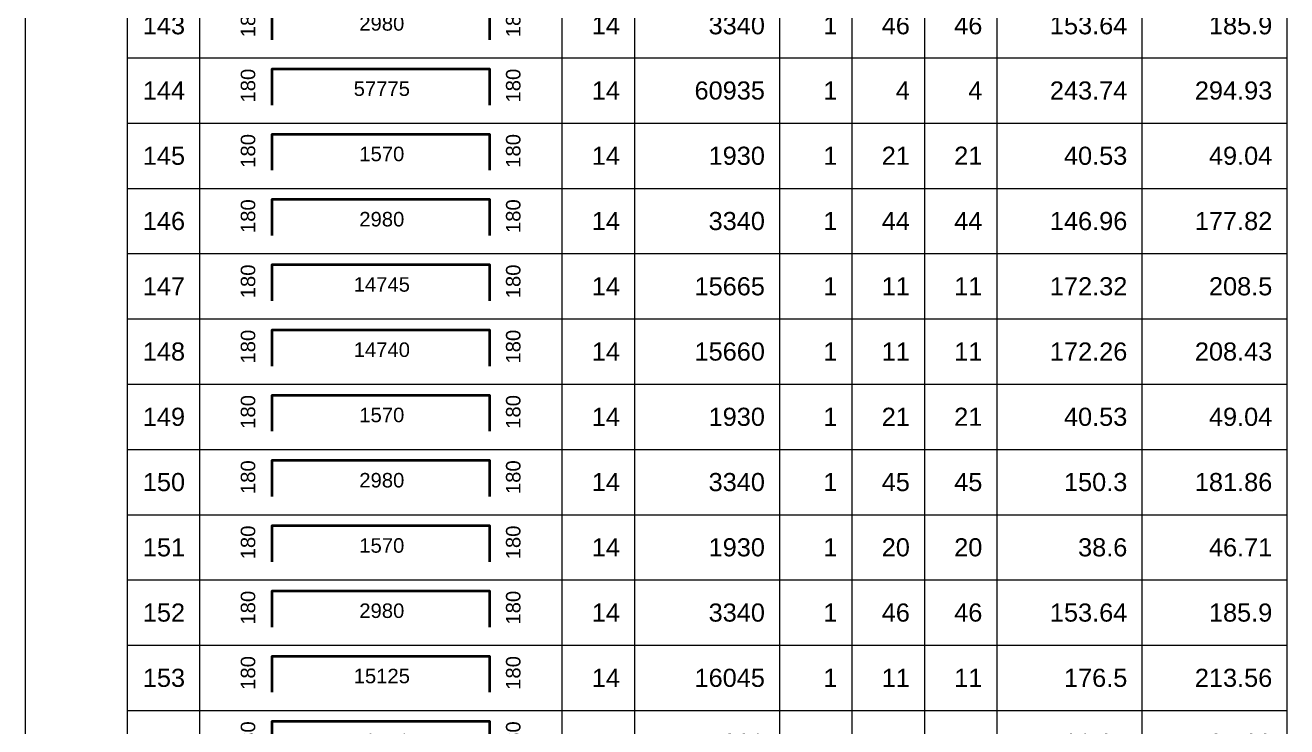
# Model space of a CAD drawing. Header units: millimetres. Extents: x -179076 to 505271, y -35502 to 114955.
# Drawn here: x -34433 to -17028, y -25827 to -16152 of the extents above; entities that cross this region are included whole.
import ezdxf
from ezdxf.enums import TextEntityAlignment as Align

# ---------------------------------------------------------------- set-up
doc = ezdxf.new("R2010")
doc.units = ezdxf.units.MM
for name, color, linetype, lineweight in [('NDC_S_REBAR', 4, 'Continuous', 35), ('NDC_S_VN TEXT', 7, 'Continuous', 20), ('NDC_Table', 3, 'Continuous', 20)]:
    doc.layers.add(name, color=color, linetype=linetype, lineweight=lineweight)
doc.styles.add('ARIAL', font='arial.ttf', dxfattribs={"width": 0.8})

# ---------------------------------------------------------------- blocks, each defined once
blk = doc.blocks.new('dang04')
at = {"layer": 'NDC_S_REBAR'}
blk.add_lwpolyline([(3405, -650), (3405, -150), (6405, -150), (6405, -650)], dxfattribs=at)
at = {"layer": 'NDC_Table'}
for p, q in [((0, 0), (0, -900)), ((1405, 0), (1405, -900)), ((2405, 0), (2405, -900)), ((7405, 0), (7405, -900)), ((8405, 0), (8405, -900)), ((10405, 0), (10405, -900)), ((11405, 0), (11405, -900)), ((12405, 0), (12405, -900)), ((13405, 0), (13405, -900)), ((15405, 0), (15405, -900)), ((17405, 0), (17405, -900)), ((1405, -900), (17405, -900))]:
    blk.add_line(p, q, dxfattribs=at)
at = {"layer": 'NDC_S_VN TEXT', "style": 'ARIAL'}
for p in [(3073, -150), (6733, -150)]:
    blk.add_attdef('D03', text='', height=200, rotation=90, dxfattribs=at).set_placement(p, align=Align.MIDDLE_RIGHT)
for p in [(2205, -450), (8205, -450), (10205, -450), (11205, -450), (12205, -450), (13205, -450), (15205, -450), (17205, -450)]:
    blk.add_attdef('D03', text='', height=250, dxfattribs=at).set_placement(p, align=Align.MIDDLE_RIGHT)
blk.add_attdef('D03', text='', height=200, dxfattribs=at).set_placement((4920, -425), align=Align.MIDDLE_CENTER)

msp = doc.modelspace()

# ---------------------------------------------------------------- block references
at = {"layer": 'NDC_Table'}
ref = msp.add_blockref('dang04', (-34433.5, -15702.3), dxfattribs=at)
ref.add_attrib('D03', '143', dxfattribs={"layer": 'NDC_S_VN TEXT', "height": 250, "style": 'ARIAL'}).set_placement((-32228.2, -16152.3), align=Align.MIDDLE_RIGHT)
ref.add_attrib('D03', '180', dxfattribs={"layer": 'NDC_S_VN TEXT', "height": 200, "rotation": 90, "style": 'ARIAL'}).set_placement((-31360.1, -15852.3), align=Align.MIDDLE_RIGHT)
ref.add_attrib('D03', '2980', dxfattribs={"layer": 'NDC_S_VN TEXT', "height": 200, "style": 'ARIAL'}).set_placement((-29513.9, -16127), align=Align.MIDDLE_CENTER)
ref.add_attrib('D03', '180', dxfattribs={"layer": 'NDC_S_VN TEXT', "height": 200, "rotation": 90, "style": 'ARIAL'}).set_placement((-27701, -15852.3), align=Align.MIDDLE_RIGHT)
ref.add_attrib('D03', '14', dxfattribs={"layer": 'NDC_S_VN TEXT', "height": 250, "style": 'ARIAL'}).set_placement((-26228.2, -16152.3), align=Align.MIDDLE_RIGHT)
ref.add_attrib('D03', '3340', dxfattribs={"layer": 'NDC_S_VN TEXT', "height": 250, "style": 'ARIAL'}).set_placement((-24228.2, -16152.3), align=Align.MIDDLE_RIGHT)
ref.add_attrib('D03', '1', dxfattribs={"layer": 'NDC_S_VN TEXT', "height": 250, "style": 'ARIAL'}).set_placement((-23228.2, -16152.3), align=Align.MIDDLE_RIGHT)
ref.add_attrib('D03', '46', dxfattribs={"layer": 'NDC_S_VN TEXT', "height": 250, "style": 'ARIAL'}).set_placement((-22228.2, -16152.3), align=Align.MIDDLE_RIGHT)
ref.add_attrib('D03', '46', dxfattribs={"layer": 'NDC_S_VN TEXT', "height": 250, "style": 'ARIAL'}).set_placement((-21228.2, -16151.9), align=Align.MIDDLE_RIGHT)
ref.add_attrib('D03', '153.64', dxfattribs={"layer": 'NDC_S_VN TEXT', "height": 250, "style": 'ARIAL'}).set_placement((-19228.2, -16152.3), align=Align.MIDDLE_RIGHT)
ref.add_attrib('D03', '185.9', dxfattribs={"layer": 'NDC_S_VN TEXT', "height": 250, "style": 'ARIAL'}).set_placement((-17228.2, -16152.3), align=Align.MIDDLE_RIGHT)
ref = msp.add_blockref('dang04', (-34433.5, -16602.3), dxfattribs=at)
ref.add_attrib('D03', '144', dxfattribs={"layer": 'NDC_S_VN TEXT', "height": 250, "style": 'ARIAL'}).set_placement((-32228.2, -17052.3), align=Align.MIDDLE_RIGHT)
ref.add_attrib('D03', '180', dxfattribs={"layer": 'NDC_S_VN TEXT', "height": 200, "rotation": 90, "style": 'ARIAL'}).set_placement((-31360.1, -16752.3), align=Align.MIDDLE_RIGHT)
ref.add_attrib('D03', '57775', dxfattribs={"layer": 'NDC_S_VN TEXT', "height": 200, "style": 'ARIAL'}).set_placement((-29513.9, -17027), align=Align.MIDDLE_CENTER)
ref.add_attrib('D03', '180', dxfattribs={"layer": 'NDC_S_VN TEXT', "height": 200, "rotation": 90, "style": 'ARIAL'}).set_placement((-27701, -16752.3), align=Align.MIDDLE_RIGHT)
ref.add_attrib('D03', '14', dxfattribs={"layer": 'NDC_S_VN TEXT', "height": 250, "style": 'ARIAL'}).set_placement((-26228.2, -17052.3), align=Align.MIDDLE_RIGHT)
ref.add_attrib('D03', '60935', dxfattribs={"layer": 'NDC_S_VN TEXT', "height": 250, "style": 'ARIAL'}).set_placement((-24228.2, -17052.3), align=Align.MIDDLE_RIGHT)
ref.add_attrib('D03', '1', dxfattribs={"layer": 'NDC_S_VN TEXT', "height": 250, "style": 'ARIAL'}).set_placement((-23228.2, -17052.3), align=Align.MIDDLE_RIGHT)
ref.add_attrib('D03', '4', dxfattribs={"layer": 'NDC_S_VN TEXT', "height": 250, "style": 'ARIAL'}).set_placement((-22228.2, -17052.3), align=Align.MIDDLE_RIGHT)
ref.add_attrib('D03', '4', dxfattribs={"layer": 'NDC_S_VN TEXT', "height": 250, "style": 'ARIAL'}).set_placement((-21228.2, -17051.9), align=Align.MIDDLE_RIGHT)
ref.add_attrib('D03', '243.74', dxfattribs={"layer": 'NDC_S_VN TEXT', "height": 250, "style": 'ARIAL'}).set_placement((-19228.2, -17052.3), align=Align.MIDDLE_RIGHT)
ref.add_attrib('D03', '294.93', dxfattribs={"layer": 'NDC_S_VN TEXT', "height": 250, "style": 'ARIAL'}).set_placement((-17228.2, -17052.3), align=Align.MIDDLE_RIGHT)
ref = msp.add_blockref('dang04', (-34433.5, -17502.3), dxfattribs=at)
ref.add_attrib('D03', '145', dxfattribs={"layer": 'NDC_S_VN TEXT', "height": 250, "style": 'ARIAL'}).set_placement((-32228.2, -17952.3), align=Align.MIDDLE_RIGHT)
ref.add_attrib('D03', '180', dxfattribs={"layer": 'NDC_S_VN TEXT', "height": 200, "rotation": 90, "style": 'ARIAL'}).set_placement((-31360.1, -17652.3), align=Align.MIDDLE_RIGHT)
ref.add_attrib('D03', '1570', dxfattribs={"layer": 'NDC_S_VN TEXT', "height": 200, "style": 'ARIAL'}).set_placement((-29513.9, -17927), align=Align.MIDDLE_CENTER)
ref.add_attrib('D03', '180', dxfattribs={"layer": 'NDC_S_VN TEXT', "height": 200, "rotation": 90, "style": 'ARIAL'}).set_placement((-27701, -17652.3), align=Align.MIDDLE_RIGHT)
ref.add_attrib('D03', '14', dxfattribs={"layer": 'NDC_S_VN TEXT', "height": 250, "style": 'ARIAL'}).set_placement((-26228.2, -17952.3), align=Align.MIDDLE_RIGHT)
ref.add_attrib('D03', '1930', dxfattribs={"layer": 'NDC_S_VN TEXT', "height": 250, "style": 'ARIAL'}).set_placement((-24228.2, -17952.3), align=Align.MIDDLE_RIGHT)
ref.add_attrib('D03', '1', dxfattribs={"layer": 'NDC_S_VN TEXT', "height": 250, "style": 'ARIAL'}).set_placement((-23228.2, -17952.3), align=Align.MIDDLE_RIGHT)
ref.add_attrib('D03', '21', dxfattribs={"layer": 'NDC_S_VN TEXT', "height": 250, "style": 'ARIAL'}).set_placement((-22228.2, -17952.3), align=Align.MIDDLE_RIGHT)
ref.add_attrib('D03', '21', dxfattribs={"layer": 'NDC_S_VN TEXT', "height": 250, "style": 'ARIAL'}).set_placement((-21228.2, -17951.9), align=Align.MIDDLE_RIGHT)
ref.add_attrib('D03', '40.53', dxfattribs={"layer": 'NDC_S_VN TEXT', "height": 250, "style": 'ARIAL'}).set_placement((-19228.2, -17952.3), align=Align.MIDDLE_RIGHT)
ref.add_attrib('D03', '49.04', dxfattribs={"layer": 'NDC_S_VN TEXT', "height": 250, "style": 'ARIAL'}).set_placement((-17228.2, -17952.3), align=Align.MIDDLE_RIGHT)
ref = msp.add_blockref('dang04', (-34433.5, -18402.3), dxfattribs=at)
ref.add_attrib('D03', '146', dxfattribs={"layer": 'NDC_S_VN TEXT', "height": 250, "style": 'ARIAL'}).set_placement((-32228.2, -18852.3), align=Align.MIDDLE_RIGHT)
ref.add_attrib('D03', '180', dxfattribs={"layer": 'NDC_S_VN TEXT', "height": 200, "rotation": 90, "style": 'ARIAL'}).set_placement((-31360.1, -18552.3), align=Align.MIDDLE_RIGHT)
ref.add_attrib('D03', '2980', dxfattribs={"layer": 'NDC_S_VN TEXT', "height": 200, "style": 'ARIAL'}).set_placement((-29513.9, -18827), align=Align.MIDDLE_CENTER)
ref.add_attrib('D03', '180', dxfattribs={"layer": 'NDC_S_VN TEXT', "height": 200, "rotation": 90, "style": 'ARIAL'}).set_placement((-27701, -18552.3), align=Align.MIDDLE_RIGHT)
ref.add_attrib('D03', '14', dxfattribs={"layer": 'NDC_S_VN TEXT', "height": 250, "style": 'ARIAL'}).set_placement((-26228.2, -18852.3), align=Align.MIDDLE_RIGHT)
ref.add_attrib('D03', '3340', dxfattribs={"layer": 'NDC_S_VN TEXT', "height": 250, "style": 'ARIAL'}).set_placement((-24228.2, -18852.3), align=Align.MIDDLE_RIGHT)
ref.add_attrib('D03', '1', dxfattribs={"layer": 'NDC_S_VN TEXT', "height": 250, "style": 'ARIAL'}).set_placement((-23228.2, -18852.3), align=Align.MIDDLE_RIGHT)
ref.add_attrib('D03', '44', dxfattribs={"layer": 'NDC_S_VN TEXT', "height": 250, "style": 'ARIAL'}).set_placement((-22228.2, -18852.3), align=Align.MIDDLE_RIGHT)
ref.add_attrib('D03', '44', dxfattribs={"layer": 'NDC_S_VN TEXT', "height": 250, "style": 'ARIAL'}).set_placement((-21228.2, -18851.9), align=Align.MIDDLE_RIGHT)
ref.add_attrib('D03', '146.96', dxfattribs={"layer": 'NDC_S_VN TEXT', "height": 250, "style": 'ARIAL'}).set_placement((-19228.2, -18852.3), align=Align.MIDDLE_RIGHT)
ref.add_attrib('D03', '177.82', dxfattribs={"layer": 'NDC_S_VN TEXT', "height": 250, "style": 'ARIAL'}).set_placement((-17228.2, -18852.3), align=Align.MIDDLE_RIGHT)
ref = msp.add_blockref('dang04', (-34433.5, -19302.3), dxfattribs=at)
ref.add_attrib('D03', '147', dxfattribs={"layer": 'NDC_S_VN TEXT', "height": 250, "style": 'ARIAL'}).set_placement((-32228.2, -19752.3), align=Align.MIDDLE_RIGHT)
ref.add_attrib('D03', '180', dxfattribs={"layer": 'NDC_S_VN TEXT', "height": 200, "rotation": 90, "style": 'ARIAL'}).set_placement((-31360.1, -19452.3), align=Align.MIDDLE_RIGHT)
ref.add_attrib('D03', '14745', dxfattribs={"layer": 'NDC_S_VN TEXT', "height": 200, "style": 'ARIAL'}).set_placement((-29513.9, -19727), align=Align.MIDDLE_CENTER)
ref.add_attrib('D03', '180', dxfattribs={"layer": 'NDC_S_VN TEXT', "height": 200, "rotation": 90, "style": 'ARIAL'}).set_placement((-27701, -19452.3), align=Align.MIDDLE_RIGHT)
ref.add_attrib('D03', '14', dxfattribs={"layer": 'NDC_S_VN TEXT', "height": 250, "style": 'ARIAL'}).set_placement((-26228.2, -19752.3), align=Align.MIDDLE_RIGHT)
ref.add_attrib('D03', '15665', dxfattribs={"layer": 'NDC_S_VN TEXT', "height": 250, "style": 'ARIAL'}).set_placement((-24228.2, -19752.3), align=Align.MIDDLE_RIGHT)
ref.add_attrib('D03', '1', dxfattribs={"layer": 'NDC_S_VN TEXT', "height": 250, "style": 'ARIAL'}).set_placement((-23228.2, -19752.3), align=Align.MIDDLE_RIGHT)
ref.add_attrib('D03', '11', dxfattribs={"layer": 'NDC_S_VN TEXT', "height": 250, "style": 'ARIAL'}).set_placement((-22228.2, -19752.3), align=Align.MIDDLE_RIGHT)
ref.add_attrib('D03', '11', dxfattribs={"layer": 'NDC_S_VN TEXT', "height": 250, "style": 'ARIAL'}).set_placement((-21228.2, -19751.9), align=Align.MIDDLE_RIGHT)
ref.add_attrib('D03', '172.32', dxfattribs={"layer": 'NDC_S_VN TEXT', "height": 250, "style": 'ARIAL'}).set_placement((-19228.2, -19752.3), align=Align.MIDDLE_RIGHT)
ref.add_attrib('D03', '208.5', dxfattribs={"layer": 'NDC_S_VN TEXT', "height": 250, "style": 'ARIAL'}).set_placement((-17228.2, -19752.3), align=Align.MIDDLE_RIGHT)
ref = msp.add_blockref('dang04', (-34433.5, -20202.3), dxfattribs=at)
ref.add_attrib('D03', '148', dxfattribs={"layer": 'NDC_S_VN TEXT', "height": 250, "style": 'ARIAL'}).set_placement((-32228.2, -20652.3), align=Align.MIDDLE_RIGHT)
ref.add_attrib('D03', '180', dxfattribs={"layer": 'NDC_S_VN TEXT', "height": 200, "rotation": 90, "style": 'ARIAL'}).set_placement((-31360.1, -20352.3), align=Align.MIDDLE_RIGHT)
ref.add_attrib('D03', '14740', dxfattribs={"layer": 'NDC_S_VN TEXT', "height": 200, "style": 'ARIAL'}).set_placement((-29513.9, -20627), align=Align.MIDDLE_CENTER)
ref.add_attrib('D03', '180', dxfattribs={"layer": 'NDC_S_VN TEXT', "height": 200, "rotation": 90, "style": 'ARIAL'}).set_placement((-27701, -20352.3), align=Align.MIDDLE_RIGHT)
ref.add_attrib('D03', '14', dxfattribs={"layer": 'NDC_S_VN TEXT', "height": 250, "style": 'ARIAL'}).set_placement((-26228.2, -20652.3), align=Align.MIDDLE_RIGHT)
ref.add_attrib('D03', '15660', dxfattribs={"layer": 'NDC_S_VN TEXT', "height": 250, "style": 'ARIAL'}).set_placement((-24228.2, -20652.3), align=Align.MIDDLE_RIGHT)
ref.add_attrib('D03', '1', dxfattribs={"layer": 'NDC_S_VN TEXT', "height": 250, "style": 'ARIAL'}).set_placement((-23228.2, -20652.3), align=Align.MIDDLE_RIGHT)
ref.add_attrib('D03', '11', dxfattribs={"layer": 'NDC_S_VN TEXT', "height": 250, "style": 'ARIAL'}).set_placement((-22228.2, -20652.3), align=Align.MIDDLE_RIGHT)
ref.add_attrib('D03', '11', dxfattribs={"layer": 'NDC_S_VN TEXT', "height": 250, "style": 'ARIAL'}).set_placement((-21228.2, -20651.9), align=Align.MIDDLE_RIGHT)
ref.add_attrib('D03', '172.26', dxfattribs={"layer": 'NDC_S_VN TEXT', "height": 250, "style": 'ARIAL'}).set_placement((-19228.2, -20652.3), align=Align.MIDDLE_RIGHT)
ref.add_attrib('D03', '208.43', dxfattribs={"layer": 'NDC_S_VN TEXT', "height": 250, "style": 'ARIAL'}).set_placement((-17228.2, -20652.3), align=Align.MIDDLE_RIGHT)
ref = msp.add_blockref('dang04', (-34433.5, -21102.3), dxfattribs=at)
ref.add_attrib('D03', '149', dxfattribs={"layer": 'NDC_S_VN TEXT', "height": 250, "style": 'ARIAL'}).set_placement((-32228.2, -21552.3), align=Align.MIDDLE_RIGHT)
ref.add_attrib('D03', '180', dxfattribs={"layer": 'NDC_S_VN TEXT', "height": 200, "rotation": 90, "style": 'ARIAL'}).set_placement((-31360.1, -21252.3), align=Align.MIDDLE_RIGHT)
ref.add_attrib('D03', '1570', dxfattribs={"layer": 'NDC_S_VN TEXT', "height": 200, "style": 'ARIAL'}).set_placement((-29513.9, -21527), align=Align.MIDDLE_CENTER)
ref.add_attrib('D03', '180', dxfattribs={"layer": 'NDC_S_VN TEXT', "height": 200, "rotation": 90, "style": 'ARIAL'}).set_placement((-27701, -21252.3), align=Align.MIDDLE_RIGHT)
ref.add_attrib('D03', '14', dxfattribs={"layer": 'NDC_S_VN TEXT', "height": 250, "style": 'ARIAL'}).set_placement((-26228.2, -21552.3), align=Align.MIDDLE_RIGHT)
ref.add_attrib('D03', '1930', dxfattribs={"layer": 'NDC_S_VN TEXT', "height": 250, "style": 'ARIAL'}).set_placement((-24228.2, -21552.3), align=Align.MIDDLE_RIGHT)
ref.add_attrib('D03', '1', dxfattribs={"layer": 'NDC_S_VN TEXT', "height": 250, "style": 'ARIAL'}).set_placement((-23228.2, -21552.3), align=Align.MIDDLE_RIGHT)
ref.add_attrib('D03', '21', dxfattribs={"layer": 'NDC_S_VN TEXT', "height": 250, "style": 'ARIAL'}).set_placement((-22228.2, -21552.3), align=Align.MIDDLE_RIGHT)
ref.add_attrib('D03', '21', dxfattribs={"layer": 'NDC_S_VN TEXT', "height": 250, "style": 'ARIAL'}).set_placement((-21228.2, -21551.9), align=Align.MIDDLE_RIGHT)
ref.add_attrib('D03', '40.53', dxfattribs={"layer": 'NDC_S_VN TEXT', "height": 250, "style": 'ARIAL'}).set_placement((-19228.2, -21552.3), align=Align.MIDDLE_RIGHT)
ref.add_attrib('D03', '49.04', dxfattribs={"layer": 'NDC_S_VN TEXT', "height": 250, "style": 'ARIAL'}).set_placement((-17228.2, -21552.3), align=Align.MIDDLE_RIGHT)
ref = msp.add_blockref('dang04', (-34433.5, -22002.3), dxfattribs=at)
ref.add_attrib('D03', '150', dxfattribs={"layer": 'NDC_S_VN TEXT', "height": 250, "style": 'ARIAL'}).set_placement((-32228.2, -22452.3), align=Align.MIDDLE_RIGHT)
ref.add_attrib('D03', '180', dxfattribs={"layer": 'NDC_S_VN TEXT', "height": 200, "rotation": 90, "style": 'ARIAL'}).set_placement((-31360.1, -22152.3), align=Align.MIDDLE_RIGHT)
ref.add_attrib('D03', '2980', dxfattribs={"layer": 'NDC_S_VN TEXT', "height": 200, "style": 'ARIAL'}).set_placement((-29513.9, -22427), align=Align.MIDDLE_CENTER)
ref.add_attrib('D03', '180', dxfattribs={"layer": 'NDC_S_VN TEXT', "height": 200, "rotation": 90, "style": 'ARIAL'}).set_placement((-27701, -22152.3), align=Align.MIDDLE_RIGHT)
ref.add_attrib('D03', '14', dxfattribs={"layer": 'NDC_S_VN TEXT', "height": 250, "style": 'ARIAL'}).set_placement((-26228.2, -22452.3), align=Align.MIDDLE_RIGHT)
ref.add_attrib('D03', '3340', dxfattribs={"layer": 'NDC_S_VN TEXT', "height": 250, "style": 'ARIAL'}).set_placement((-24228.2, -22452.3), align=Align.MIDDLE_RIGHT)
ref.add_attrib('D03', '1', dxfattribs={"layer": 'NDC_S_VN TEXT', "height": 250, "style": 'ARIAL'}).set_placement((-23228.2, -22452.3), align=Align.MIDDLE_RIGHT)
ref.add_attrib('D03', '45', dxfattribs={"layer": 'NDC_S_VN TEXT', "height": 250, "style": 'ARIAL'}).set_placement((-22228.2, -22452.3), align=Align.MIDDLE_RIGHT)
ref.add_attrib('D03', '45', dxfattribs={"layer": 'NDC_S_VN TEXT', "height": 250, "style": 'ARIAL'}).set_placement((-21228.2, -22451.9), align=Align.MIDDLE_RIGHT)
ref.add_attrib('D03', '150.3', dxfattribs={"layer": 'NDC_S_VN TEXT', "height": 250, "style": 'ARIAL'}).set_placement((-19228.2, -22452.3), align=Align.MIDDLE_RIGHT)
ref.add_attrib('D03', '181.86', dxfattribs={"layer": 'NDC_S_VN TEXT', "height": 250, "style": 'ARIAL'}).set_placement((-17228.2, -22452.3), align=Align.MIDDLE_RIGHT)
ref = msp.add_blockref('dang04', (-34433.5, -22902.3), dxfattribs=at)
ref.add_attrib('D03', '151', dxfattribs={"layer": 'NDC_S_VN TEXT', "height": 250, "style": 'ARIAL'}).set_placement((-32228.2, -23352.3), align=Align.MIDDLE_RIGHT)
ref.add_attrib('D03', '180', dxfattribs={"layer": 'NDC_S_VN TEXT', "height": 200, "rotation": 90, "style": 'ARIAL'}).set_placement((-31360.1, -23052.3), align=Align.MIDDLE_RIGHT)
ref.add_attrib('D03', '1570', dxfattribs={"layer": 'NDC_S_VN TEXT', "height": 200, "style": 'ARIAL'}).set_placement((-29513.9, -23327), align=Align.MIDDLE_CENTER)
ref.add_attrib('D03', '180', dxfattribs={"layer": 'NDC_S_VN TEXT', "height": 200, "rotation": 90, "style": 'ARIAL'}).set_placement((-27701, -23052.3), align=Align.MIDDLE_RIGHT)
ref.add_attrib('D03', '14', dxfattribs={"layer": 'NDC_S_VN TEXT', "height": 250, "style": 'ARIAL'}).set_placement((-26228.2, -23352.3), align=Align.MIDDLE_RIGHT)
ref.add_attrib('D03', '1930', dxfattribs={"layer": 'NDC_S_VN TEXT', "height": 250, "style": 'ARIAL'}).set_placement((-24228.2, -23352.3), align=Align.MIDDLE_RIGHT)
ref.add_attrib('D03', '1', dxfattribs={"layer": 'NDC_S_VN TEXT', "height": 250, "style": 'ARIAL'}).set_placement((-23228.2, -23352.3), align=Align.MIDDLE_RIGHT)
ref.add_attrib('D03', '20', dxfattribs={"layer": 'NDC_S_VN TEXT', "height": 250, "style": 'ARIAL'}).set_placement((-22228.2, -23352.3), align=Align.MIDDLE_RIGHT)
ref.add_attrib('D03', '20', dxfattribs={"layer": 'NDC_S_VN TEXT', "height": 250, "style": 'ARIAL'}).set_placement((-21228.2, -23351.9), align=Align.MIDDLE_RIGHT)
ref.add_attrib('D03', '38.6', dxfattribs={"layer": 'NDC_S_VN TEXT', "height": 250, "style": 'ARIAL'}).set_placement((-19228.2, -23352.3), align=Align.MIDDLE_RIGHT)
ref.add_attrib('D03', '46.71', dxfattribs={"layer": 'NDC_S_VN TEXT', "height": 250, "style": 'ARIAL'}).set_placement((-17228.2, -23352.3), align=Align.MIDDLE_RIGHT)
ref = msp.add_blockref('dang04', (-34433.5, -23802.3), dxfattribs=at)
ref.add_attrib('D03', '152', dxfattribs={"layer": 'NDC_S_VN TEXT', "height": 250, "style": 'ARIAL'}).set_placement((-32228.2, -24252.3), align=Align.MIDDLE_RIGHT)
ref.add_attrib('D03', '180', dxfattribs={"layer": 'NDC_S_VN TEXT', "height": 200, "rotation": 90, "style": 'ARIAL'}).set_placement((-31360.1, -23952.3), align=Align.MIDDLE_RIGHT)
ref.add_attrib('D03', '2980', dxfattribs={"layer": 'NDC_S_VN TEXT', "height": 200, "style": 'ARIAL'}).set_placement((-29513.9, -24227), align=Align.MIDDLE_CENTER)
ref.add_attrib('D03', '180', dxfattribs={"layer": 'NDC_S_VN TEXT', "height": 200, "rotation": 90, "style": 'ARIAL'}).set_placement((-27701, -23952.3), align=Align.MIDDLE_RIGHT)
ref.add_attrib('D03', '14', dxfattribs={"layer": 'NDC_S_VN TEXT', "height": 250, "style": 'ARIAL'}).set_placement((-26228.2, -24252.3), align=Align.MIDDLE_RIGHT)
ref.add_attrib('D03', '3340', dxfattribs={"layer": 'NDC_S_VN TEXT', "height": 250, "style": 'ARIAL'}).set_placement((-24228.2, -24252.3), align=Align.MIDDLE_RIGHT)
ref.add_attrib('D03', '1', dxfattribs={"layer": 'NDC_S_VN TEXT', "height": 250, "style": 'ARIAL'}).set_placement((-23228.2, -24252.3), align=Align.MIDDLE_RIGHT)
ref.add_attrib('D03', '46', dxfattribs={"layer": 'NDC_S_VN TEXT', "height": 250, "style": 'ARIAL'}).set_placement((-22228.2, -24252.3), align=Align.MIDDLE_RIGHT)
ref.add_attrib('D03', '46', dxfattribs={"layer": 'NDC_S_VN TEXT', "height": 250, "style": 'ARIAL'}).set_placement((-21228.2, -24251.9), align=Align.MIDDLE_RIGHT)
ref.add_attrib('D03', '153.64', dxfattribs={"layer": 'NDC_S_VN TEXT', "height": 250, "style": 'ARIAL'}).set_placement((-19228.2, -24252.3), align=Align.MIDDLE_RIGHT)
ref.add_attrib('D03', '185.9', dxfattribs={"layer": 'NDC_S_VN TEXT', "height": 250, "style": 'ARIAL'}).set_placement((-17228.2, -24252.3), align=Align.MIDDLE_RIGHT)
ref = msp.add_blockref('dang04', (-34433.5, -24702.3), dxfattribs=at)
ref.add_attrib('D03', '153', dxfattribs={"layer": 'NDC_S_VN TEXT', "height": 250, "style": 'ARIAL'}).set_placement((-32228.2, -25152.3), align=Align.MIDDLE_RIGHT)
ref.add_attrib('D03', '180', dxfattribs={"layer": 'NDC_S_VN TEXT', "height": 200, "rotation": 90, "style": 'ARIAL'}).set_placement((-31360.1, -24852.3), align=Align.MIDDLE_RIGHT)
ref.add_attrib('D03', '15125', dxfattribs={"layer": 'NDC_S_VN TEXT', "height": 200, "style": 'ARIAL'}).set_placement((-29513.9, -25127), align=Align.MIDDLE_CENTER)
ref.add_attrib('D03', '180', dxfattribs={"layer": 'NDC_S_VN TEXT', "height": 200, "rotation": 90, "style": 'ARIAL'}).set_placement((-27701, -24852.3), align=Align.MIDDLE_RIGHT)
ref.add_attrib('D03', '14', dxfattribs={"layer": 'NDC_S_VN TEXT', "height": 250, "style": 'ARIAL'}).set_placement((-26228.2, -25152.3), align=Align.MIDDLE_RIGHT)
ref.add_attrib('D03', '16045', dxfattribs={"layer": 'NDC_S_VN TEXT', "height": 250, "style": 'ARIAL'}).set_placement((-24228.2, -25152.3), align=Align.MIDDLE_RIGHT)
ref.add_attrib('D03', '1', dxfattribs={"layer": 'NDC_S_VN TEXT', "height": 250, "style": 'ARIAL'}).set_placement((-23228.2, -25152.3), align=Align.MIDDLE_RIGHT)
ref.add_attrib('D03', '11', dxfattribs={"layer": 'NDC_S_VN TEXT', "height": 250, "style": 'ARIAL'}).set_placement((-22228.2, -25152.3), align=Align.MIDDLE_RIGHT)
ref.add_attrib('D03', '11', dxfattribs={"layer": 'NDC_S_VN TEXT', "height": 250, "style": 'ARIAL'}).set_placement((-21228.2, -25151.9), align=Align.MIDDLE_RIGHT)
ref.add_attrib('D03', '176.5', dxfattribs={"layer": 'NDC_S_VN TEXT', "height": 250, "style": 'ARIAL'}).set_placement((-19228.2, -25152.3), align=Align.MIDDLE_RIGHT)
ref.add_attrib('D03', '213.56', dxfattribs={"layer": 'NDC_S_VN TEXT', "height": 250, "style": 'ARIAL'}).set_placement((-17228.2, -25152.3), align=Align.MIDDLE_RIGHT)
ref = msp.add_blockref('dang04', (-34433.5, -25602.3), dxfattribs=at)
ref.add_attrib('D03', '154', dxfattribs={"layer": 'NDC_S_VN TEXT', "height": 250, "style": 'ARIAL'}).set_placement((-32228.2, -26052.3), align=Align.MIDDLE_RIGHT)
ref.add_attrib('D03', '180', dxfattribs={"layer": 'NDC_S_VN TEXT', "height": 200, "rotation": 90, "style": 'ARIAL'}).set_placement((-31360.1, -25752.3), align=Align.MIDDLE_RIGHT)
ref.add_attrib('D03', '13410', dxfattribs={"layer": 'NDC_S_VN TEXT', "height": 200, "style": 'ARIAL'}).set_placement((-29513.9, -26027), align=Align.MIDDLE_CENTER)
ref.add_attrib('D03', '180', dxfattribs={"layer": 'NDC_S_VN TEXT', "height": 200, "rotation": 90, "style": 'ARIAL'}).set_placement((-27701, -25752.3), align=Align.MIDDLE_RIGHT)
ref.add_attrib('D03', '14', dxfattribs={"layer": 'NDC_S_VN TEXT', "height": 250, "style": 'ARIAL'}).set_placement((-26228.2, -26052.3), align=Align.MIDDLE_RIGHT)
ref.add_attrib('D03', '14330', dxfattribs={"layer": 'NDC_S_VN TEXT', "height": 250, "style": 'ARIAL'}).set_placement((-24228.2, -26052.3), align=Align.MIDDLE_RIGHT)
ref.add_attrib('D03', '1', dxfattribs={"layer": 'NDC_S_VN TEXT', "height": 250, "style": 'ARIAL'}).set_placement((-23228.2, -26052.3), align=Align.MIDDLE_RIGHT)
ref.add_attrib('D03', '7', dxfattribs={"layer": 'NDC_S_VN TEXT', "height": 250, "style": 'ARIAL'}).set_placement((-22228.2, -26052.3), align=Align.MIDDLE_RIGHT)
ref.add_attrib('D03', '7', dxfattribs={"layer": 'NDC_S_VN TEXT', "height": 250, "style": 'ARIAL'}).set_placement((-21228.2, -26051.9), align=Align.MIDDLE_RIGHT)
ref.add_attrib('D03', '100.31', dxfattribs={"layer": 'NDC_S_VN TEXT', "height": 250, "style": 'ARIAL'}).set_placement((-19228.2, -26052.3), align=Align.MIDDLE_RIGHT)
ref.add_attrib('D03', '121.38', dxfattribs={"layer": 'NDC_S_VN TEXT', "height": 250, "style": 'ARIAL'}).set_placement((-17228.2, -26052.3), align=Align.MIDDLE_RIGHT)

doc.saveas('drawing.dxf')
